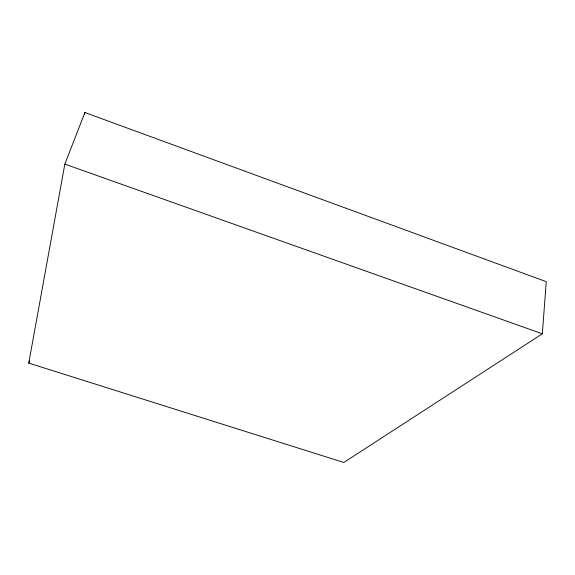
<?xml version="1.0" encoding="UTF-8"?>
<svg xmlns="http://www.w3.org/2000/svg" width="575" height="575" viewBox="0 0 575 575"><rect width="100%" height="100%" fill="white"/><g stroke="black" fill="none" stroke-linecap="round" stroke-linejoin="round"><path stroke-width="0.86" d="M542.34 333.809L546.25 281.671L84.906 112.528L64.838 164.098L28.75 363.098L343.828 462.473L542.34 333.809L64.838 164.098M84.561 114.288L84.906 112.528M28.75 363.098L29.656 360.611"/></g></svg>
